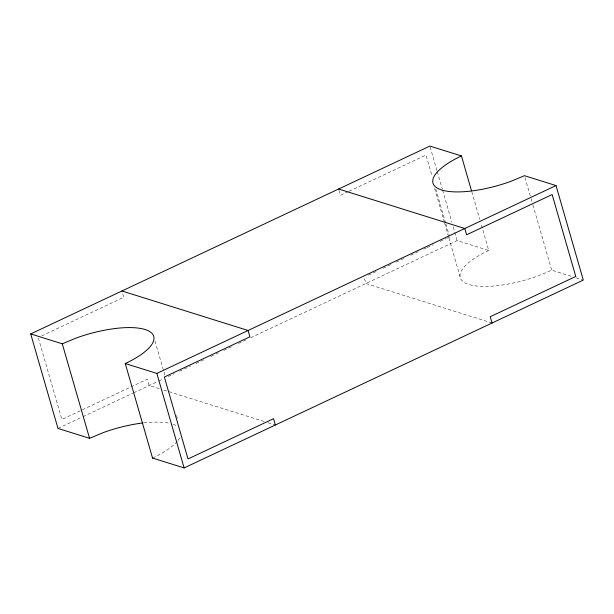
<?xml version="1.0" encoding="UTF-8"?>
<svg xmlns="http://www.w3.org/2000/svg" width="614" height="614" viewBox="0 0 614 614"><rect width="100%" height="100%" fill="white"/><g stroke="black" fill="none" stroke-linecap="round" stroke-linejoin="round"><path stroke-width="0.46" stroke-dasharray="3.07 2.3" d="M41.675 335.912L123.759 297.283L122.462 292.778M348.238 191.645L340.455 195.306L338.897 189.903M349.097 191.238L425.993 155.05L432.102 176.218M368.423 275.179L376.198 271.518M383.105 268.264L390.888 264.611M396.068 262.17L405.57 257.696M410.758 255.255L420.26 250.781M423.714 249.154L426.308 247.933M427.175 247.526L433.223 244.687M440.131 241.432L446.178 238.585M447.046 238.178L449.64 236.958M57.977 428.426L82.076 417.083M82.944 416.683L132.862 393.183M133.729 392.783L157.89 381.409M158.757 381.002L163.086 378.961M168.29 376.512L174.361 373.657M179.557 371.217L190.824 365.913M196.027 363.465L203.825 359.789M210.763 356.527L215.1 354.485M215.967 354.078L218.561 352.858M223.765 350.41L231.562 346.741M238.501 343.472L246.298 339.803M250.635 337.761L457.161 240.573L488.736 250.466L480.793 222.936M488.736 250.466L488.153 250.712A62.421 20.323 -16.1 0 0 465.496 283.123A62.421 20.323 -16.1 0 0 538.017 275.901L551.725 270.191L572.471 276.691M576.086 277.82L582.394 279.8M492.06 323.018L365.921 283.514L364.102 277.213M159.272 388.639L149.217 385.492L147.398 379.191L61.86 419.446L38.221 337.539M163.846 390.074L264.388 421.565M268.049 422.708L275.364 424.995M524.97 177.515L530.803 197.708M531.064 198.621L532.653 204.124M532.921 205.045L551.725 270.191M471.79 191.745L479.734 219.267M430.145 146.984L437.03 170.838M437.298 171.759L442.326 189.189M442.594 190.11L451.866 222.222M453.186 226.812L454.514 231.401M454.774 232.315L457.161 240.573M435.825 189.104L445.657 223.151M445.917 224.072L449.11 235.116M434.612 188.437L444.413 222.391M444.674 223.304L448.65 237.065M448.911 237.986L460.039 276.523M155.027 341.146L164.821 375.093M176.479 415.471L177.538 419.139M179.787 437.836A62.421 20.323 -16.1 0 1 177.837 440.683M177.223 441.412A62.421 20.323 -16.1 0 1 154.007 457.384M143.822 422.862A62.421 20.323 -16.1 0 1 169.625 423.299M173.048 424.251A62.421 20.323 -16.1 0 1 177.323 426.269"/><path stroke-width="0.92" d="M142.901 422.969A62.421 20.323 -16.1 0 0 103.259 432.609L89.56 438.319L57.977 428.426L30.7 333.916L429.877 146.063L461.459 155.956L471.521 190.824M125.264 363.534L156.839 373.427L556.023 185.574L583.3 280.084L184.123 467.937L152.541 458.044L125.264 363.534L125.847 363.288A62.421 20.323 -16.1 0 0 148.504 330.877A62.421 20.323 -16.1 0 0 75.983 338.099L62.275 343.809L30.7 333.916M461.459 155.956L460.876 156.202A62.421 20.323 -16.1 0 0 438.212 188.613A62.421 20.323 -16.1 0 0 510.741 181.391L524.44 175.681L556.023 185.574M152.541 458.044L153.124 457.798M338.636 189.005L464.783 228.508L466.602 234.809L552.139 194.554L575.779 276.461L490.241 316.717L492.06 323.018M121.94 290.982L248.079 330.486L249.898 336.787L164.36 377.042L188.007 458.95L273.545 418.694L275.364 424.995M156.839 373.427L184.123 467.937M62.275 343.809L89.56 438.319"/></g></svg>
